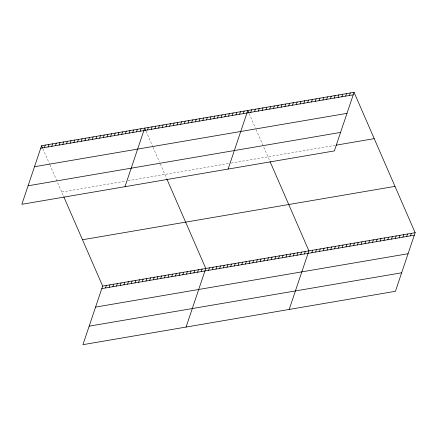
<?xml version="1.0" encoding="UTF-8"?>
<svg xmlns="http://www.w3.org/2000/svg" width="437" height="437" viewBox="0 0 437 437"><rect width="100%" height="100%" fill="white"/><g stroke="black" fill="none" stroke-linecap="round" stroke-linejoin="round"><path stroke-width="0.33" stroke-dasharray="2.19 1.64" d="M61.726 192.029L125.566 181.126M128.019 180.705L228.688 163.509M231.146 163.088L335.643 145.237M249.161 113.565L255.612 128.385M256.148 129.62L269.82 161.04M146.034 131.176L152.759 146.619M153.026 147.236L159.478 162.061M160.281 163.913L166.699 178.657M42.913 148.793L49.632 164.236M49.9 164.853L57.16 181.53M57.695 182.764L63.573 196.268"/><path stroke-width="0.66" d="M41.57 145.707L21.85 204.298L334.349 150.923L354.068 92.327L41.57 145.707L42.646 148.176M44.41 147.58L45.251 145.073M48.092 146.952L48.933 144.445M51.774 146.324L52.62 143.817M55.461 145.696L56.302 143.189M59.142 145.062L59.984 142.56M62.824 144.434L63.665 141.932M66.506 143.806L67.353 141.298M70.188 143.178L71.034 140.67M73.875 142.549L74.716 140.042M77.557 141.921L78.398 139.414M81.238 141.288L82.085 138.786M84.92 140.659L85.767 138.158M88.607 140.031L89.448 137.524M92.289 139.403L93.13 136.896M95.971 138.775L96.812 136.268M99.652 138.147L100.499 135.639M103.34 137.513L104.181 135.011M107.021 136.885L107.863 134.383M110.703 136.257L111.544 133.749M114.385 135.628L115.231 133.121M118.066 135L118.913 132.493M121.754 134.372L122.595 131.865M125.435 133.738L126.277 131.237M129.117 133.11L129.964 130.603M132.799 132.482L133.646 129.975M136.486 131.854L137.327 129.347M140.168 131.226L141.009 128.718M124.977 186.686L144.691 128.09L145.767 130.559M147.531 129.964L148.378 127.462M151.218 129.336L152.06 126.828M154.9 128.707L155.741 126.2M63.802 196.803L102.651 286.077L82.932 344.673L395.43 291.293L415.15 232.703L354.068 92.327M158.582 128.079L159.423 125.572M105.492 287.956L106.338 285.448M162.264 127.451L163.11 124.944M109.174 287.327L110.02 284.82M165.951 126.823L166.792 124.316M112.861 286.699L113.702 284.192M169.632 126.189L170.474 123.687M116.542 286.071L117.384 283.564M173.314 125.561L174.155 123.054M120.224 285.437L121.065 282.936M176.996 124.933L177.843 122.426M123.906 284.809L124.753 282.302M180.678 124.305L181.524 121.797M127.593 284.181L128.434 281.674M184.365 123.676L185.206 121.169M131.275 283.553L132.116 281.046M188.047 123.048L188.888 120.541M134.957 282.925L135.798 280.417M191.728 122.415L192.575 119.913M138.638 282.297L139.485 279.789M195.41 121.786L196.257 119.279M142.325 281.663L143.167 279.161M199.097 121.158L199.938 118.651M146.007 281.035L146.848 278.527M202.779 120.53L203.62 118.023M149.689 280.407L150.53 277.899M206.461 119.902L207.302 117.395M153.371 279.778L154.217 277.271M210.142 119.274L210.989 116.766M157.052 279.15L157.899 276.643M213.83 118.64L214.671 116.138M160.74 278.522L161.581 276.015M217.511 118.012L218.353 115.505M164.421 277.888L165.262 275.386M221.193 117.384L222.034 114.876M168.103 277.26L168.95 274.753M224.875 116.755L225.721 114.248M171.785 276.632L172.631 274.125M228.556 116.127L229.403 113.62M175.472 276.004L176.313 273.496M232.244 115.499L233.085 112.992M179.154 275.376L179.995 272.868M235.925 114.865L236.767 112.364M182.835 274.747L183.677 272.24M239.607 114.237L240.454 111.73M186.517 274.114L187.364 271.612M243.289 113.609L244.136 111.102M190.204 273.486L191.045 270.978M228.098 169.07L247.817 110.474L248.893 112.943M193.886 272.857L194.727 270.35M250.767 112.331L251.614 109.824M197.568 272.229L198.409 269.722M254.563 111.686L255.405 109.179M201.249 271.601L202.096 269.094M258.36 111.036L259.201 108.529M186.058 327.062L205.778 268.465L166.929 179.186M262.151 110.386L262.998 107.884M208.618 270.339L209.46 267.837M265.947 109.742L266.788 107.234M212.3 269.711L213.141 267.204M269.744 109.092L270.585 106.584M215.982 269.083L216.828 266.575M219.664 268.455L220.51 265.947M273.535 108.442L274.381 105.94M223.351 267.826L224.192 265.319M277.331 107.797L278.172 105.29M227.032 267.198L227.874 264.691M281.128 107.147L281.969 104.64M230.714 266.565L231.555 264.063M284.919 106.497L285.765 103.995M234.396 265.936L235.243 263.429M288.715 105.852L289.556 103.345M238.083 265.308L238.924 262.801M292.511 105.202L293.353 102.695M241.765 264.68L242.606 262.173M296.302 104.552L297.149 102.05M245.447 264.052L246.288 261.545M300.099 103.908L300.94 101.4M249.128 263.424L249.975 260.916M303.895 103.258L304.736 100.75M252.815 262.79L253.657 260.288M307.686 102.608L308.533 100.106M256.497 262.162L257.338 259.654M311.483 101.963L312.324 99.456M260.179 261.534L261.02 259.026M315.279 101.313L316.12 98.806M263.861 260.905L264.707 258.398M319.07 100.663L319.917 98.161M267.542 260.277L268.389 257.77M322.867 100.018L323.708 97.511M271.23 259.649L272.071 257.142M326.663 99.368L327.504 96.861M274.911 259.015L275.752 256.514M330.454 98.718L331.301 96.216M278.593 258.387L279.44 255.88M334.25 98.074L335.092 95.566M282.275 257.759L283.121 255.252M338.047 97.424L338.888 94.916M285.962 257.131L286.803 254.624M341.838 96.774L342.684 94.272M289.644 256.503L290.485 253.995M345.634 96.129L346.475 93.622M293.325 255.869L294.167 253.367M349.431 95.479L350.272 92.972M297.007 255.241L297.854 252.739M300.694 254.613L301.535 252.105M304.376 253.984L305.217 251.477M289.179 309.445L308.899 250.849L270.05 161.57M311.854 252.706L312.695 250.199M315.645 252.062L316.492 249.554M319.442 251.412L320.283 248.904M323.238 250.762L324.079 248.26M327.029 250.117L327.876 247.61M330.825 249.467L331.667 246.96M334.622 248.817L335.463 246.315M338.413 248.172L339.259 245.665M342.209 247.522L343.05 245.015M346.006 246.872L346.847 244.37M349.797 246.228L350.643 243.72M353.593 245.578L354.434 243.07M357.39 244.928L358.231 242.426M361.181 244.283L362.027 241.776M364.977 243.633L365.818 241.126M368.773 242.983L369.615 240.481M372.564 242.338L373.411 239.831M376.361 241.688L377.202 239.181M380.157 241.038L380.998 238.536M383.948 240.394L384.795 237.886M387.745 239.744L388.586 237.236M391.541 239.094L392.382 236.592M395.332 238.449L396.179 235.942M399.128 237.799L399.97 235.292M402.925 237.149L403.766 234.647M406.716 236.504L407.563 233.997M410.512 235.854L411.354 233.347M40.728 148.209L353.222 94.829M34.496 166.721L346.994 113.341M28.077 185.791L340.576 132.411M336.277 145.133L374.225 138.649M82.495 239.755L394.993 186.375M102.651 286.077L415.15 232.703M101.81 288.584L414.309 235.204M95.583 307.096L408.076 253.717M89.164 326.166L401.658 272.786"/></g></svg>
